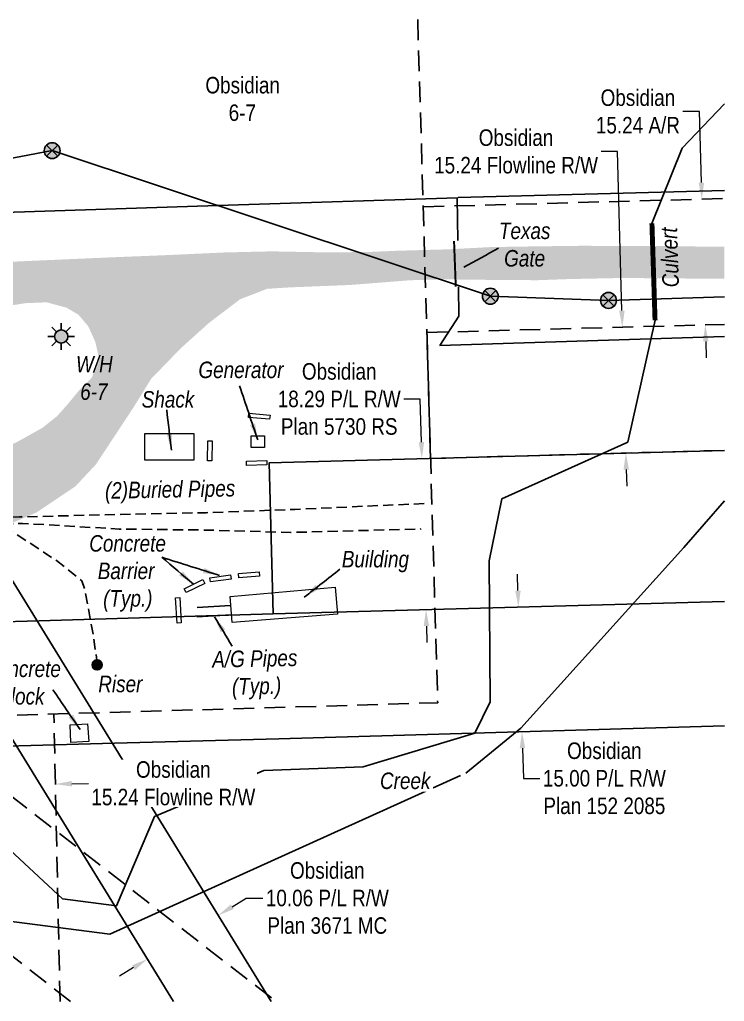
# Model space of a CAD drawing. Extents: x 628501 to 635392, y 5905924 to 5910752.
# Drawn here: x 634384 to 634811, y 5907209 to 5907803 of the extents above; entities that cross this region are included whole.
import ezdxf

# ---------------------------------------------------------------- set-up
doc = ezdxf.new("R2010")
doc.units = 0
doc.header["$LTSCALE"] = 5
doc.header["$PDSIZE"] = 0.5
for name, pattern in [('foc-ACCESSROAD', [3.75, 2.5, -1.25]), ('foc-FLOWLINE', [3.75, 2.5, -1.25]), ('POWERLINE5', [7.8, 2.4, -0.6, 0.6, -0.6, 0.6, -0.6, 2.4]), ('UG_PIPE', [1.875, 1.25, -0.625])]:
    doc.linetypes.add(name, pattern=pattern)
doc.layers.get('Defpoints').update_dxf_attribs({"color": 9})
for name, color, linetype in [('AS-FENCE', 48, 'foc-FENCE'), ('AS-PIPE-UG', 44, 'UG_PIPE'), ('AS-PIPE-UG-T', 44, 'Continuous'), ('AS-POWER', 104, 'foc-POWER'), ('AS-POWER-EXISTING', 72, 'POWERLINE5'), ('AS-ROADS', 254, 'Continuous'), ('AS-SYMBOL', 7, 'Continuous'), ('C-AR', 13, 'foc-ACCESSROAD'), ('C-FLOWLINE', 13, 'foc-FLOWLINE'), ('C-RW', 13, 'Continuous'), ('C-WS', 13, 'foc-ACCESSROAD'), ('C-WS-S', 8, 'Continuous'), ('T-CREEK', 160, 'Continuous'), ('T-WATER-T', 170, 'Continuous')]:
    doc.layers.add(name, color=color, linetype=linetype)
for name, color, linetype, lineweight in [('AS-GENERAL', 48, 'Continuous', 18), ('C-AR-T', 13, 'Continuous', 9), ('C-FLOWLINE-T', 13, 'Continuous', 9), ('C-RW-T', 13, 'Continuous', 9), ('C-WS-T', 13, 'Continuous', 9)]:
    doc.layers.add(name, color=color, linetype=linetype, lineweight=lineweight)
doc.layers.add('AS-PIPE-AG', color=7, linetype='Continuous', true_color=0x7d00fa)
doc.layers.add('AS-PIPE-AG-T', color=7, linetype='Continuous', true_color=0x7d00fa)
doc.styles.add('80CG', font='ARIALN.TTF', dxfattribs={"height": 10})
doc.styles.add('80L', font='ARIALN.TTF', dxfattribs={"height": 10})
doc.styles.add('foc-LtypeFont', font='ARIALN.TTF', dxfattribs={"height": 7.35})
doc.linetypes.add('foc-FENCE', pattern='A,10,-1,["X",foc-LtypeFont,S=0.2,R=0,X=-0.625,Y=-0.75],-1.24', length=12.24)
doc.linetypes.add('foc-POWER', pattern='A,6,-1,["P",foc-LtypeFont,S=0.2,R=0,X=-0.625,Y=-0.75],-1.24,4', length=12.24)
doc.linetypes.add('foc-POWER_BURIED', pattern='A,10,-1,["P",foc-LtypeFont,S=0.2,R=0,X=-0.425,Y=-0.75],-2', length=13)
doc.linetypes.add('foc-TOPO-flowdirection-NOLINE', pattern='A,0,[">",foc-LtypeFont,S=0.3,R=0,X=0,Y=-0.945],-20,[">",foc-LtypeFont,S=0.3,R=0,X=0,Y=-0.945],0', length=20)
doc.dimstyles.new('Compass 5 000', dxfattribs={"dimscale": 5, "dimtxt": 9, "dimasz": 2, "dimexe": 0.2, "dimexo": 0.0625, "dimgap": 0.5, "dimtad": 0, "dimtih": 1, "dimtoh": 1, "dimzin": 0, "dimdsep": 46, "dimtxsty": '80CG', "dimcen": 0.1, "dimse1": 1, "dimse2": 1, "dimclrd": 256, "dimclrt": 256, "dimaunit": 1, "dimadec": 4, "dimazin": 0, "dimtfac": 0.06, "dimtofl": 0, "dimtmove": 0, "dimatfit": 1, "dimfxl": 0.2, "dimtolj": 1, "dimtzin": 0, "dimlwd": -1, "dimarcsym": 0})

# ---------------------------------------------------------------- blocks, each defined once
blk = doc.blocks.new('POWERPOLE')
h = blk.add_hatch(color=255)
edge = h.paths.add_edge_path()
edge.add_arc((0, 0), 0.96, 0, 360)
at = {"linetype": 'Continuous'}
for p, q in [((0.68, -0.68), (-0.68, 0.68)), ((-0.68, -0.68), (0.68, 0.68))]:
    blk.add_line(p, q, dxfattribs=at)
blk.add_circle((0, 0), 0.96, dxfattribs=at)
blk = doc.blocks.new('*D518')
at = {"layer": 'C-AR-T', "transparency": 16777216}
for p, q in [((634796.3, 5907747.82), (634786.3, 5907747.82)), ((634797.48, 5907704.77), (634796.3, 5907747.82)), ((634800.12, 5907608.66), (634800.39, 5907598.66))]:
    blk.add_line(p, q, dxfattribs=at)
for points in [[(634799.15, 5907704.82), (634795.81, 5907704.73), (634797.75, 5907694.78)], [(634801.79, 5907608.7), (634798.45, 5907608.61), (634799.84, 5907618.65)]]:
    blk.add_solid(points, dxfattribs=at)
at = {"layer": 'Defpoints', "color": 0, "transparency": 16777216}
for p in [(634797.75, 5907694.78), (634713.26, 5907692.46), (634715.35, 5907616.33)]:
    blk.add_point(p, dxfattribs=at)
at = {"layer": 'C-AR-T', "transparency": 16777216, "insert": (634759.01, 5907747.82), "char_height": 10, "attachment_point": 5, "style": '80CG'}
blk.add_mtext('\\A1;Obsidian\\P15.24 A/R', dxfattribs=at)
blk = doc.blocks.new('*D519')
at = {"layer": 'C-FLOWLINE-T', "transparency": 16777216}
for p, q in [((634746.67, 5907723.62), (634736.67, 5907723.62)), ((634749.32, 5907627.27), (634746.67, 5907723.62)), ((634751.96, 5907531.06), (634752.24, 5907521.07))]:
    blk.add_line(p, q, dxfattribs=at)
for points in [[(634750.99, 5907627.32), (634747.65, 5907627.22), (634749.6, 5907617.27)], [(634753.63, 5907531.11), (634750.3, 5907531.02), (634751.69, 5907541.06)]]:
    blk.add_solid(points, dxfattribs=at)
at = {"layer": 'Defpoints', "color": 0, "transparency": 16777216}
for p in [(634749.6, 5907617.27), (634700.95, 5907615.94), (634703.04, 5907539.72)]:
    blk.add_point(p, dxfattribs=at)
at = {"layer": 'C-FLOWLINE-T', "transparency": 16777216, "insert": (634685.18, 5907723.62), "char_height": 10, "attachment_point": 5, "style": '80CG'}
blk.add_mtext('\\A1;Obsidian\\P15.24 Flowline R/W', dxfattribs=at)
blk = doc.blocks.new('*D520')
at = {"layer": 'C-FLOWLINE-T', "transparency": 16777216}
for p, q in [((634319.93, 5907338.78), (634309.93, 5907338.56)), ((634416.05, 5907340.86), (634426.05, 5907341.08))]:
    blk.add_line(p, q, dxfattribs=at)
for points in [[(634319.89, 5907340.44), (634319.96, 5907337.11), (634329.92, 5907338.99)], [(634416.02, 5907342.53), (634416.09, 5907339.19), (634406.05, 5907340.64)]]:
    blk.add_solid(points, dxfattribs=at)
at = {"layer": 'Defpoints', "color": 0, "transparency": 16777216}
for p in [(634329.92, 5907338.99), (634331.6, 5907261.76), (634407.73, 5907263.41)]:
    blk.add_point(p, dxfattribs=at)
at = {"layer": 'C-FLOWLINE-T', "transparency": 16777216, "insert": (634477.54, 5907341.08), "char_height": 10, "attachment_point": 5, "style": '80CG', "bg_fill": 3, "box_fill_scale": 1.1, "bg_fill_color": 256, "bg_fill_true_color": 13158600, "bg_fill_transparency": 0}
blk.add_mtext('\\A1;Obsidian\\P15.24 Flowline R/W', dxfattribs=at)
blk = doc.blocks.new('*D523')
at = {"layer": 'C-RW-T', "transparency": 16777216}
for p, q in [((634513.24, 5907266.38), (634521.76, 5907271.62)), ((634521.76, 5907271.62), (634531.76, 5907271.62)), ((634453.41, 5907229.53), (634444.9, 5907224.28))]:
    blk.add_line(p, q, dxfattribs=at)
for points in [[(634512.37, 5907267.79), (634514.12, 5907264.96), (634504.73, 5907261.13)], [(634452.54, 5907230.95), (634454.29, 5907228.11), (634461.93, 5907234.77)]]:
    blk.add_solid(points, dxfattribs=at)
at = {"layer": 'Defpoints', "color": 0, "transparency": 16777216}
for p in [(634496.87, 5907273.9), (634504.73, 5907261.13), (634454.07, 5907247.54)]:
    blk.add_point(p, dxfattribs=at)
at = {"layer": 'C-RW-T', "transparency": 16777216, "insert": (634570.84, 5907271.62), "char_height": 10, "attachment_point": 5, "style": '80CG'}
blk.add_mtext('\\A1;Obsidian\\P10.06 P/L R/W\\PPlan 3671 MC', dxfattribs=at)
blk = doc.blocks.new('*D524')
at = {"layer": 'C-RW-T', "transparency": 16777216}
for p, q in [((634627.13, 5907573.76), (634617.13, 5907573.76)), ((634627.84, 5907547.66), (634627.13, 5907573.76)), ((634630.91, 5907436.32), (634631.18, 5907426.33))]:
    blk.add_line(p, q, dxfattribs=at)
for points in [[(634629.51, 5907547.71), (634626.18, 5907547.62), (634628.12, 5907537.67)], [(634632.57, 5907436.37), (634629.24, 5907436.28), (634630.63, 5907446.32)]]:
    blk.add_solid(points, dxfattribs=at)
at = {"layer": 'Defpoints', "color": 0, "transparency": 16777216}
for p in [(634575.25, 5907536.21), (634628.12, 5907537.67), (634577.77, 5907444.86)]:
    blk.add_point(p, dxfattribs=at)
at = {"layer": 'C-RW-T', "transparency": 16777216, "insert": (634578.04, 5907573.76), "char_height": 10, "attachment_point": 5, "style": '80CG'}
blk.add_mtext('\\A1;Obsidian\\P18.29 P/L R/W\\PPlan 5730 RS', dxfattribs=at)
blk = doc.blocks.new('*D525')
at = {"layer": 'C-RW-T', "transparency": 16777216}
for p, q in [((634686.33, 5907457.79), (634686.04, 5907467.78)), ((634689.08, 5907362.37), (634689.61, 5907344.1)), ((634689.61, 5907344.1), (634699.61, 5907344.1))]:
    blk.add_line(p, q, dxfattribs=at)
for points in [[(634688, 5907457.84), (634684.67, 5907457.74), (634686.62, 5907447.79)], [(634690.75, 5907362.42), (634687.42, 5907362.32), (634688.79, 5907372.37)]]:
    blk.add_solid(points, dxfattribs=at)
at = {"layer": 'Defpoints', "color": 0, "transparency": 16777216}
for p in [(634735.74, 5907449.21), (634737.92, 5907373.78), (634688.79, 5907372.37)]:
    blk.add_point(p, dxfattribs=at)
at = {"layer": 'C-RW-T', "transparency": 16777216, "insert": (634738.7, 5907344.1), "char_height": 10, "attachment_point": 5, "style": '80CG'}
blk.add_mtext('\\A1;Obsidian\\P15.00 P/L R/W\\PPlan 152 2085', dxfattribs=at)
blk = doc.blocks.new('RISER')
h = blk.add_hatch(color=255)
h.dxf.hatch_style = 1
edge = h.paths.add_edge_path()
edge.add_arc((0, 0), 0.7, 0, 360)
blk.add_hatch(color=13).paths.add_polyline_path([(0.58, -0.15), (-0.58, -0.15, 0.774597)])
at = {"color": 13}
blk.add_line((-0.58, -0.15), (0.58, -0.15), dxfattribs=at)
blk.add_circle((0, 0), 0.6, dxfattribs=at)
blk = doc.blocks.new('GAS')
h = blk.add_hatch(color=255)
h.dxf.hatch_style = 1
edge = h.paths.add_edge_path()
edge.add_arc((0, 0), 0.9, 0, 360)
for p, q in [((0, 0.81), (0, 1.62)), ((-0.81, 0), (-1.62, 0)), ((-0.57, 0.57), (-1.14, 1.14)), ((0.57, 0.57), (1.14, 1.14)), ((1.62, 0), (0.81, 0)), ((-0.57, -0.57), (-1.14, -1.14)), ((0, -0.81), (0, -1.62)), ((1.14, -1.14), (0.57, -0.57))]:
    blk.add_line(p, q)
blk.add_circle((0, 0), 0.8)

msp = doc.modelspace()

# ---------------------------------------------------------------- hatches: boundary and pattern name
at = {"layer": 'AS-ROADS'}
h = msp.add_hatch(color=256, dxfattribs=at)
h.dxf.hatch_style = 1
h.paths.add_polyline_path([(634298.453, 5907546.173), (634289.868, 5907551.892), (634284.324, 5907558.863), (634279.316, 5907564.94), (634274.13, 5907572.089), (634271.626, 5907581.205), (634271.089, 5907591.035), (634275.918, 5907598.72), (634280.747, 5907604.082), (634286.47, 5907607.657), (634296.843, 5907612.84), (634301.851, 5907614.806), (634329.93, 5907619.454), (634350.855, 5907624.101), (634360.871, 5907626.96), (634376.43, 5907629.999), (634387.698, 5907631.786), (634400.754, 5907632.322), (634412.736, 5907629.105), (634420.069, 5907624.816), (634425.971, 5907617.845), (634430.263, 5907608.372), (634432.41, 5907598.899), (634430.442, 5907592.643), (634428.117, 5907586.745), (634420.963, 5907579.596), (634413.094, 5907570.123), (634407.013, 5907563.331), (634398.25, 5907556.361), (634383.227, 5907547.96), (634369.813, 5907541.704), (634344.953, 5907536.7), (634335.474, 5907535.27), (634322.24, 5907534.913), (634308.826, 5907539.202)], flags=16)
h.paths.add_polyline_path([(633784.961, 5907641.185), (633784.961, 5907612.777), (633818.739, 5907613.388), (633881.909, 5907615.588), (633960.751, 5907619.344), (634031.332, 5907621.693), (634096.999, 5907621.693), (634154.779, 5907621.518), (634188.93, 5907606.879), (634200.609, 5907595.937), (634204.258, 5907574.783), (634202.069, 5907551.44), (634196.229, 5907514.968), (634191.12, 5907488.708), (634193.31, 5907464.636), (634202.069, 5907450.047), (634209.838, 5907435.513), (634214.477, 5907421.035), (634216.879, 5907408.675), (634226.922, 5907390.882), (634232.401, 5907378.107), (634236.053, 5907360.769), (634237.55, 5907351.348), (634239.661, 5907347.824), (634245.278, 5907345.298), (634253.078, 5907343.053), (634268.924, 5907342.975), (634289.012, 5907345.713), (634295.403, 5907352.557), (634296.316, 5907363.05), (634297.229, 5907375.369), (634297.686, 5907392.25), (634297.85, 5907408.881), (634294.709, 5907422.864), (634298.421, 5907439.13), (634299.563, 5907447.692), (634303.561, 5907458.25), (634315.269, 5907467.382), (634325.548, 5907471.377), (634353.27, 5907485.711), (634364.978, 5907492.275), (634394.675, 5907505.116), (634418.09, 5907520.811), (634430.654, 5907534.224), (634452.963, 5907568.006), (634464.099, 5907585.985), (634482.089, 5907604.534), (634499.222, 5907619.944), (634518.068, 5907634.212), (634534.344, 5907640.49), (634547.765, 5907641.346), (634584.685, 5907642.825), (634620.95, 5907645.679), (634640.939, 5907646.25), (634662.641, 5907645.965), (634697.819, 5907645.704), (634716.703, 5907646.377), (634749.024, 5907647.055), (634803.565, 5907646.617), (634811.41, 5907646.737), (634811.41, 5907665.937), (634794.511, 5907666.105), (634773.459, 5907666.432), (634747.571, 5907666.432), (634725.162, 5907666.549), (634698.808, 5907666.211), (634669.888, 5907665.762), (634644.233, 5907664.401), (634613.167, 5907663.539), (634593.977, 5907662.721), (634566.633, 5907662.608), (634536.908, 5907663.172), (634508.425, 5907662.499), (634474.77, 5907660.949), (634439.103, 5907659.512), (634399.309, 5907657.77), (634349.797, 5907655.521), (634321.938, 5907654.622), (634299.502, 5907654.047), (634254.516, 5907652.943), (634222.529, 5907651.592), (634204.62, 5907651.029), (634179.729, 5907650.129), (634157.203, 5907649.116), (634142.899, 5907648.44), (634124.543, 5907647.713), (634084.703, 5907647.703), (634057.167, 5907647.018), (634021.334, 5907646.118), (633993.238, 5907646.002), (633956.504, 5907644.764), (633924.828, 5907644.241), (633883.451, 5907643.076), (633813.317, 5907641.717)])

# ---------------------------------------------------------------- linework, layer by layer
at = {"layer": 'AS-FENCE', "flags": 128}
for points in [[(634650.021, 5907695.706), (634811.41, 5907699.964)], [(634118.688, 5907649.966), (634117.838, 5907678.682), (634337.609, 5907685.57), (634510.794, 5907691.223), (634649.466, 5907695.616), (634649.991, 5907669.805)], [(634650.401, 5907641.743), (634650.565, 5907623.864), (634639.079, 5907606.125)], [(634639.079, 5907606.125), (634811.41, 5907611.651)], [(634811.41, 5907512.134), (634786.818, 5907483.823), (634687.984, 5907374.532), (634654.679, 5907347.346)], [(634651.515, 5907345.761), (634439.047, 5907249.742), (634279.167, 5907270.335), (634214.448, 5907209.109)]]:
    msp.add_lwpolyline(points, dxfattribs=at)
at = {"layer": 'AS-GENERAL', "flags": 128}
for points, const_width in [([(634767.514, 5907680.121), (634769.408, 5907621.42)], 2.998), ([(634647.616, 5907669.435), (634648.666, 5907641.733)], 1.199)]:
    msp.add_lwpolyline(points, dxfattribs=dict(at, const_width=const_width))
at = {"layer": 'AS-GENERAL'}
for points in [[(634523.218, 5907565.228), (634536.119, 5907564.066), (634535.883, 5907561.492), (634522.982, 5907562.653)], [(634460.267, 5907552.884), (634489.947, 5907552.884), (634489.947, 5907536.786), (634460.267, 5907536.786)], [(634524.636, 5907551.496), (634532.808, 5907551.496), (634532.808, 5907544.496), (634524.636, 5907544.496)], [(634498.269, 5907536.448), (634498.396, 5907548.413), (634500.981, 5907548.384), (634500.854, 5907536.419)], [(634521.875, 5907536.201), (634534.184, 5907536.555), (634534.233, 5907533.97), (634521.924, 5907533.617)], [(634516.986, 5907468.194), (634529.6, 5907469.174), (634529.791, 5907466.596), (634517.178, 5907465.616)], [(634484.163, 5907458.934), (634495.4, 5907464.449), (634496.563, 5907462.141), (634485.326, 5907456.625)], [(634499.699, 5907465.581), (634512.226, 5907467.273), (634512.544, 5907464.707), (634500.018, 5907463.015)], [(634479.8, 5907438.096), (634478.88, 5907453.387), (634481.462, 5907453.521), (634482.382, 5907438.23)]]:
    msp.add_lwpolyline(points, close=True, dxfattribs=at)
at = {"layer": 'AS-GENERAL', "flags": 128}
for points in [[(634512.016, 5907454.177), (634575.492, 5907459.929), (634576.968, 5907443.623), (634513.096, 5907438.409)], [(634414.938, 5907376.59), (634425.521, 5907377.143), (634426.275, 5907366.445), (634415.53, 5907365.855)]]:
    msp.add_lwpolyline(points, close=True, dxfattribs=at)
at = {"layer": 'AS-PIPE-AG', "flags": 128}
for points in [[(634512.162, 5907448.835), (634491.926, 5907447.554)], [(634512.589, 5907443.07), (634491.757, 5907441.896)]]:
    msp.add_lwpolyline(points, dxfattribs=at)
at = {"layer": 'AS-PIPE-UG', "flags": 128}
for points in [[(634431.384, 5907412.84), (634431.449, 5907413.78), (634428.945, 5907431.29), (634423.907, 5907458.351), (634422.162, 5907463.724), (634406.687, 5907476.015), (634381.61, 5907492.395), (634344.637, 5907518.252), (634315.141, 5907538.311), (634278.447, 5907564.783), (634247.137, 5907573.27), (634206.78, 5907571.026), (634122.217, 5907569.556), (634046.945, 5907566.442), (633964.256, 5907564.888), (633850.277, 5907561.504), (633784.961, 5907559.701)], [(634234.131, 5907459.666), (634233.032, 5907475.656), (634230.637, 5907497.839), (634248.452, 5907498.513), (634270.085, 5907499.878), (634313.526, 5907500.318), (634384.429, 5907502.382), (634445.48, 5907503.942), (634497.404, 5907504.961), (634551.077, 5907506.956), (634630.762, 5907510.555)], [(634230.513, 5907438.757), (634224.255, 5907450.359), (634223.45, 5907459.736), (634222.09, 5907491.056), (634247.502, 5907493.855), (634270.745, 5907493.825), (634313.486, 5907495.194), (634386.174, 5907498.473), (634444.82, 5907495.049), (634496.214, 5907494.46), (634548.698, 5907493.005), (634627.698, 5907495.094)]]:
    msp.add_lwpolyline(points, dxfattribs=at)
at = {"layer": 'AS-POWER', "linetype": 'foc-POWER_BURIED', "flags": 128}
msp.add_lwpolyline([(633784.961, 5907651.633), (634082.099, 5907662.757), (634404.113, 5907724.162), (634669.61, 5907636.005), (634741.177, 5907633.471), (634811.41, 5907635.735)], dxfattribs=at)
at = {"layer": 'C-AR', "flags": 128}
msp.add_lwpolyline([(634629.066, 5907690.143), (634811.41, 5907695.152)], dxfattribs=at)
at = {"layer": 'C-FLOWLINE'}
msp.add_lwpolyline([(634811.41, 5907542.702), (634633.391, 5907537.81), (634631.158, 5907614.02), (634811.41, 5907618.972)], dxfattribs=at)
at = {"layer": 'C-FLOWLINE', "flags": 128}
for points in [[(634408.904, 5907209.109), (634405.138, 5907383.057)], [(634415.303, 5907209.109), (634221.503, 5907359.261), (634341.554, 5907362.582), (634539.65, 5907209.109)]]:
    msp.add_lwpolyline(points, dxfattribs=at)
at = {"layer": 'C-RW', "flags": 128}
for points in [[(633784.961, 5907578.352), (634300.288, 5907593.088), (634536.767, 5907209.109)], [(634477.734, 5907209.109), (634272.709, 5907542.01), (633784.961, 5907527.78)], [(634811.41, 5907542.705), (634535.515, 5907535.119), (634538.027, 5907443.771), (634811.41, 5907451.288)], [(634811.41, 5907375.903), (634541.561, 5907368.123), (634441.95, 5907365.364), (634383.924, 5907363.754), (634191.135, 5907358.421), (634188.9, 5907433.426), (634338.35, 5907437.855), (634396.302, 5907439.573), (634538.027, 5907443.771), (634811.41, 5907451.288)]]:
    msp.add_lwpolyline(points, dxfattribs=at)
at = {"layer": 'C-WS', "flags": 128}
msp.add_lwpolyline([(634625.606, 5907803.464), (634637.726, 5907389.873), (634180.866, 5907376.485), (634168.353, 5907803.464)], dxfattribs=at)
at = {"layer": 'T-CREEK', "flags": 128}
for points in [[(634669.53, 5907390.518), (634668.98, 5907475.757), (634676.578, 5907513.405), (634752.879, 5907547.699), (634769.408, 5907621.42), (634767.514, 5907680.121), (634785.903, 5907725.636), (634811.41, 5907752.581)], [(634151.742, 5907209.109), (634169.545, 5907237.443), (634204.49, 5907269.538), (634230.35, 5907278.708), (634267.985, 5907295.253), (634300.34, 5907317.638), (634363.85, 5907314.198), (634410.435, 5907271.218), (634443.15, 5907266.878), (634466.045, 5907321.118), (634532.31, 5907348.818), (634592.525, 5907351.173), (634660.22, 5907371.438), (634669.53, 5907390.518)]]:
    msp.add_lwpolyline(points, dxfattribs=at)
at = {"layer": 'T-CREEK', "linetype": 'foc-TOPO-flowdirection-NOLINE', "flags": 128}
for points in [[(634669.53, 5907390.518), (634668.98, 5907475.757), (634676.578, 5907513.405), (634752.879, 5907547.699), (634769.408, 5907621.42), (634767.514, 5907680.121), (634785.903, 5907725.636), (634811.41, 5907752.581)], [(634151.742, 5907209.109), (634169.545, 5907237.443), (634204.49, 5907269.538), (634230.35, 5907278.708), (634267.985, 5907295.253), (634300.34, 5907317.638), (634363.85, 5907314.198), (634410.435, 5907271.218), (634443.15, 5907266.878), (634466.045, 5907321.118), (634532.31, 5907348.818), (634592.525, 5907351.173), (634660.22, 5907371.438), (634669.53, 5907390.518)]]:
    msp.add_lwpolyline(points, dxfattribs=at)

# ---------------------------------------------------------------- block references
at = {"layer": 'AS-POWER-EXISTING', "xscale": 4.998428749999996, "yscale": 4.998428749999996, "zscale": 4.998428749999996}
for p in [(634404.113, 5907724.162), (634669.61, 5907636.005), (634741.177, 5907633.471)]:
    msp.add_blockref('POWERPOLE', p, dxfattribs=at)
at = {"layer": 'AS-SYMBOL', "xscale": 4.996857993765291, "yscale": 4.996857993765291, "zscale": 4.996857993765291}
msp.add_blockref('RISER', (634431.384, 5907412.84), dxfattribs=at)
at = {"layer": 'C-WS-S', "xscale": 4.998428749999996, "yscale": 4.998428749999996, "zscale": 4.998428749999996}
msp.add_blockref('GAS', (634409.634, 5907611.661), dxfattribs=at)

# ---------------------------------------------------------------- texts
at = {"layer": 'AS-GENERAL', "char_height": 9.99366, "attachment_point": 1, "style": '80L'}
for s, width, insert in [('\\pi-2.54;{\\fArial Narrow|b0|i1|c0|p34;Texas \\P\\pi0.60942;Gate}', 24.64873, (634677.356, 5907680.635)), ('\\pi-8.8727;{\\fArial Narrow|b0|i1|c0|p34;Generator}', 33.68853, (634501.613, 5907596.428)), ('\\pi1.0357;{\\fArial Narrow|b0|i1|c0|p34;Shack}', 33.68853, (634457.356, 5907578.577)), ('\\pi0.56793;{\\fArial Narrow|b0|i1|c0|p34;Concrete\\P\\pi5.7113;Barrier \\P\\pi9.0005;(Typ.)}', 46.26413, (634426.034, 5907491.389)), ('\\pi-3.2589;{\\fArial Narrow|b0|i1|c0|p34;Building}', 33.68853, (634582.876, 5907481.862)), ('\\pi0.56793;{\\fArial Narrow|b0|i1|c0|p34;Concrete\\P\\pi9.0789;Block}', 46.26413, (634362.403, 5907415.465)), ('\\pi3.2683;{\\fArial Narrow|b0|i1|c0|p34;Riser}', 33.68853, (634428.814, 5907406.281))]:
    msp.add_mtext_dynamic_manual_height_columns(s, width=width, gutter_width=49.984, heights=[0], dxfattribs=dict(at, insert=insert))
at = {"layer": 'AS-GENERAL', "insert": (634773.743, 5907646.723), "char_height": 9.99366, "attachment_point": 1, "rotation": 91.848333, "style": '80L'}
msp.add_mtext_dynamic_manual_height_columns('\\pi-5.5088;{\\fArial Narrow|b0|i1|c0|p34;Culvert}', width=24.64873, gutter_width=49.984, heights=[0], dxfattribs=at)
at = {"layer": 'AS-PIPE-AG-T', "insert": (634500.971, 5907421.177), "char_height": 9.99366, "attachment_point": 1, "rotation": 1.077005, "style": '80L'}
msp.add_mtext_dynamic_manual_height_columns('\\pi0.049828;{\\fArial Narrow|b0|i1|c0|p34;A/G Pipes\\P\\pi11.68;(Typ.)}', width=51.62223, gutter_width=49.984, heights=[0], dxfattribs=at)
at = {"layer": 'AS-PIPE-UG-T', "insert": (634434.825, 5907523.335), "char_height": 9.99366, "attachment_point": 1, "rotation": 1.077005, "style": '80L'}
msp.add_mtext_dynamic_manual_height_columns('\\pi1.2066;{\\fArial Narrow|b0|i1|c0|p34;(2)Buried Pipes}', width=80.31736, gutter_width=49.984, heights=[0], dxfattribs=at)
at = {"layer": 'C-WS-T', "char_height": 9.99366, "attachment_point": 1, "style": '80L'}
for s, width, insert in [('\\pi0.34668;Obsidian\\P\\pi14.454;6-7', 44.49914, (634496.616, 5907768.784)), ('\\pi0.76932;{\\fArial Narrow|b0|i1|c0|p34;W/H\\P\\pi3.3393;6-7}', 22.72575, (634417.786, 5907599.882))]:
    msp.add_mtext_dynamic_manual_height_columns(s, width=width, gutter_width=49.984, heights=[0], dxfattribs=dict(at, insert=insert))

# ---------------------------------------------------------------- dimensions: what is measured, and where the dimension line sits
at = {"layer": 'C-AR-T', "color": 3}
dim = msp.add_linear_dim(base=(634797.754, 5907694.777), p1=(634715.348, 5907616.333), p2=(634713.256, 5907692.456), angle=91.573552, text='Obsidian\\P15.24 A/R', dimstyle='Compass 5 000', dxfattribs=at)
dim.commit()
dim.dimension.update_dxf_attribs({"geometry": '*D518', "text_midpoint": (634759.015, 5907747.82), "dimtype": 161})
at = {"layer": 'C-FLOWLINE-T', "color": 3}
dim = msp.add_linear_dim(base=(634749.595, 5907617.274), p1=(634703.042, 5907539.724), p2=(634700.948, 5907615.937), angle=91.573552, text='Obsidian\\P15.24 Flowline R/W', dimstyle='Compass 5 000', dxfattribs=at)
dim.commit()
dim.dimension.update_dxf_attribs({"geometry": '*D519', "text_midpoint": (634685.18, 5907723.618), "dimtype": 161})
at = {"layer": 'C-RW-T', "color": 3}
for base, p1, p2, angle, text, picture, middle in [((634628.119, 5907537.665), (634577.766, 5907444.864), (634575.254, 5907536.212), 91.575084, 'Obsidian\\P18.29 P/L R/W\\PPlan 5730 RS', '*D524', (634578.041, 5907573.757)), ((634688.794, 5907372.368), (634735.744, 5907449.208), (634737.919, 5907373.784), 271.651538, 'Obsidian\\P15.00 P/L R/W\\PPlan 152 2085', '*D525', (634738.695, 5907344.102))]:
    dim = msp.add_linear_dim(base=base, p1=p1, p2=p2, angle=angle, text=text, dimstyle='Compass 5 000', dxfattribs=at)
    dim.commit()
    dim.dimension.update_dxf_attribs({"geometry": picture, "text_midpoint": middle, "dimtype": 161})

# ---------------------------------------------------------------- leaders
at = {"layer": 'AS-GENERAL', "color": 3, "path_type": 1}
msp.add_leader([(634653.532, 5907653.55), (634674.493, 5907665.072)], dimstyle='Compass 5 000', override={"dimgap": 0.5, "dimtad": 0}, dxfattribs=at)
at = {"layer": 'AS-GENERAL', "color": 5, "path_type": 1}
msp.add_leader([(634528.686, 5907549.036), (634517.718, 5907581.671)], dimstyle='Compass 5 000', override={"dimgap": 0.5, "dimtad": 0}, dxfattribs=at)
at = {"layer": 'AS-GENERAL', "path_type": 1}
for points in [[(634476.355, 5907542.745), (634473.53, 5907567.282)], [(634505.506, 5907466.958), (634470.575, 5907477.954)], [(634489.787, 5907461.721), (634470.575, 5907477.954)], [(634556.9, 5907453.8), (634578.47, 5907470.767)], [(634421.078, 5907373.617), (634404.616, 5907397.649)]]:
    msp.add_leader(points, dimstyle='Compass 5 000', override={"dimgap": 0.5, "dimtad": 0}, dxfattribs=at)
at = {"layer": 'AS-PIPE-AG', "path_type": 1}
msp.add_leader([(634502.509, 5907441.965), (634513.171, 5907424.205)], dimstyle='Compass 5 000', override={"dimgap": 0.5, "dimtad": 0}, dxfattribs=at)

# ---------------------------------------------------------------- next in the draw order: texts
at = {"layer": 'T-WATER-T', "insert": (634602.19, 5907347.652), "char_height": 9.99366, "attachment_point": 1, "style": '80L', "bg_fill": 3, "box_fill_scale": 1.15, "bg_fill_color": 256, "bg_fill_true_color": 256, "bg_fill_transparency": 0}
msp.add_mtext_dynamic_manual_height_columns('\\pi0.57297;{\\fArial Narrow|b0|i1|c0|p34;Creek}', width=31.24962, gutter_width=49.984, heights=[0], dxfattribs=at)

# ---------------------------------------------------------------- next in the draw order: dimensions: what is measured, and where the dimension line sits
at = {"layer": 'C-FLOWLINE-T', "color": 3}
dim = msp.add_linear_dim(base=(634329.924, 5907338.994), p1=(634407.729, 5907263.405), p2=(634331.598, 5907261.755), angle=181.241637, text='Obsidian\\P15.24 Flowline R/W', dimstyle='Compass 5 000', override={"dimtfill": 1}, dxfattribs=at)
dim.commit()
dim.dimension.update_dxf_attribs({"geometry": '*D520', "text_midpoint": (634477.544, 5907341.077), "dimtype": 161})

# ---------------------------------------------------------------- next in the draw order: dimensions: what is measured, and where the dimension line sits
at = {"layer": 'C-RW-T', "color": 3}
dim = msp.add_linear_dim(base=(634504.729, 5907261.131), p1=(634454.067, 5907247.536), p2=(634496.868, 5907273.895), angle=31.627456, text='Obsidian\\P10.06 P/L R/W\\PPlan 3671 MC', dimstyle='Compass 5 000', dxfattribs=at)
dim.commit()
dim.dimension.update_dxf_attribs({"geometry": '*D523', "text_midpoint": (634570.844, 5907271.619), "dimtype": 161})

doc.saveas('drawing.dxf')
